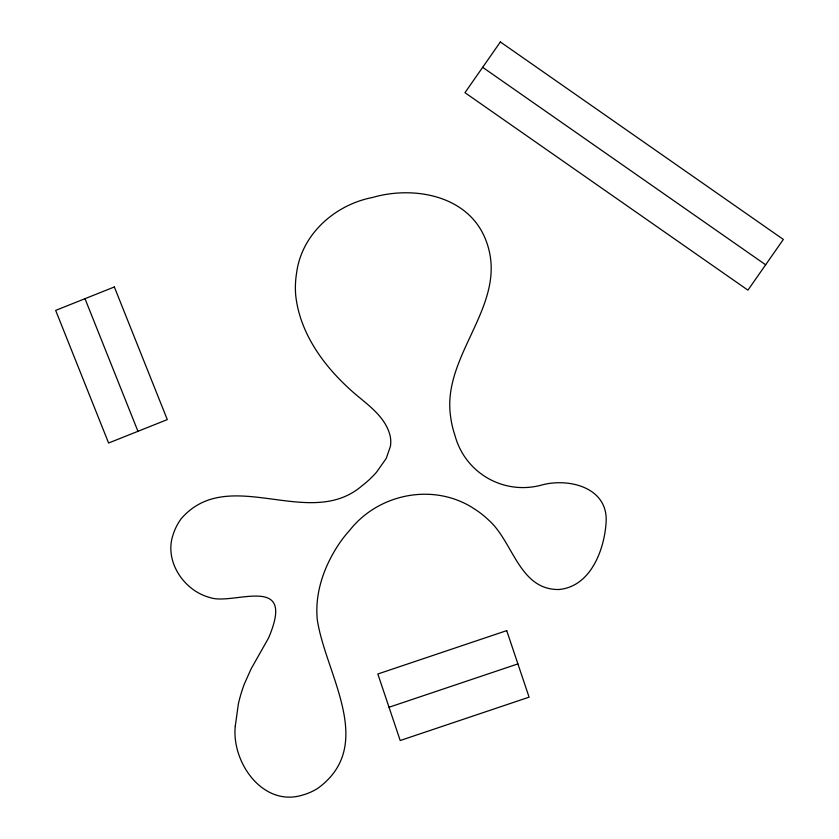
<?xml version="1.0" encoding="UTF-8"?>
<svg xmlns="http://www.w3.org/2000/svg" width="839" height="839" viewBox="0 0 839 839"><rect width="100%" height="100%" fill="white"/><g stroke="black" fill="none" stroke-linecap="round" stroke-linejoin="round"><path stroke-width="1.26" d="M389.023 707.256L517.904 663.901M482.666 67.319L765.64 264.788M85.001 298.684L137.953 431.309M235.277 726.144C231.386 762.263 262.901 807.527 302.753 795.026A58.059 58.059 0 0 0 317.645 788.45C377.256 745.168 325.144 673.885 317.226 619.255A96.747 96.747 0 0 1 317.152 602.727C318.967 581.144 327.671 560.578 339.774 542.791A124.581 124.581 0 0 1 349.957 529.996C379.501 492.682 435.535 482.425 475.262 509.493A85.463 85.463 0 0 1 488.539 519.991C513.164 541.459 519.11 590.016 558.879 589.513C590.373 586.702 604.195 550.394 606.062 522.928C608.852 488.193 570.268 477.852 542.833 484.722C504.742 495.786 465.173 473.72 454.916 435.273A96.286 96.286 0 0 1 450.48 415.651C441.859 352.359 512.451 301.631 484.68 237.322C466.411 194.9 412.882 185.723 372.506 197.48C334.876 204.768 301.421 234.301 296.534 273.367A90.077 90.077 0 0 0 295.685 295.066C299.46 331.227 321.547 362.951 347.587 387.157C362.815 401.954 384.398 413.637 390.093 435.567A29.323 29.323 0 0 1 390.429 446.296L386.255 458.388L376.564 472.158A100.628 100.628 0 0 1 361.892 485.886C309.14 531.234 229.005 463.977 181.276 518.596A54.441 54.441 0 0 0 172.981 535.083C165.503 557.211 178.434 581.458 197.857 592.575A50.298 50.298 0 0 0 210.641 597.746C232.025 604.762 286.728 577.672 273.734 623.629A105.032 105.032 0 0 1 270.745 632.627A101.75 101.75 0 0 1 268.291 638.469L251.113 668.851L244.275 684.163A153.002 153.002 0 0 0 238.36 703.952L235.277 726.144M500.369 41.95L464.963 92.678L747.937 290.158L783.343 239.43L500.369 41.95M114.345 286.969L55.657 310.399L108.609 443.023L167.297 419.594L114.345 286.969M506.714 630.634L377.833 674L400.213 740.522L529.094 697.167L506.714 630.634"/></g></svg>
